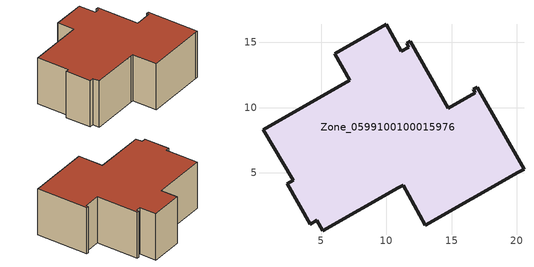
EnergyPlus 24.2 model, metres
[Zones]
Zone_0599100100015976
 floor ground (C_G): 16.83,11.14 16.67,11.41 16.97,11.57 20.55,5.28 20.12,5.06 12.97,1 11.29,4.03 10.9,3.85 5.13,0.58 4.66,1.37 4.15,1.07 2.39,4.17 2.85,4.43 0.55,8.32 7.2,12.09 6.03,14.15 9.97,16.38 11.14,14.32 11.7,14.64 11.55,14.93 11.84,15.08 14.75,9.95 z0
 wall outside (C_F): 16.67,11.41 16.83,11.14 14.75,9.95 11.84,15.08 11.55,14.93 11.7,14.64 11.14,14.32 9.97,16.38 6.03,14.15 7.2,12.09 0.55,8.32 2.85,4.43 2.39,4.17 4.15,1.07 4.66,1.37 5.13,0.58 10.9,3.85 11.29,4.03 12.97,1 20.12,5.06 20.55,5.28 16.97,11.57 16.67,11.41 z0:6.72
 roof outside (C_R): 14.75,9.95 11.84,15.08 11.55,14.93 11.7,14.64 11.14,14.32 9.97,16.38 6.03,14.15 7.2,12.09 0.55,8.32 2.85,4.43 2.39,4.17 4.15,1.07 4.66,1.37 5.13,0.58 10.9,3.85 11.29,4.03 12.97,1 20.12,5.06 20.55,5.28 16.97,11.57 16.67,11.41 16.83,11.14 z6.72
[BUILDING]
Pand.0599100100015976: North Axis=0; Terrain=City; Loads Convergence Tolerance Value=0.04; Temperature Convergence Tolerance Value=0.4; Solar Distribution=FullExterior; Maximum Number of Warmup Days=25; Minimum Number of Warmup Days=1
[Site:Location]
Rotterdam.The.Hague.AP_ZH_NLD Design_Conditions: Latitude=51.96; Longitude=4.45; Time Zone=1; Elevation=-4.5
[SITE:GROUNDTEMPERATURE:BUILDINGSURFACE]
18, 18, 18, 18, 18, 18, 18, 18, 18, 18, 18, 18
[MATERIAL] Thermal Absorptance=0.9; Solar Absorptance=0.7; Visible Absorptance=0.7
Name | Roughness | Thickness | Conductivity | Density | Specific Heat
G.D.2015-2018 | MediumSmooth | 0.15 | 0.0428571 | 540 | 1210
F.D.2015-2018 | Rough | 0.3 | 0.0666667 | 1920 | 840
R.D.2015-2018 | MediumRough | 0.2 | 0.0333333 | 1500 | 1000
[CONSTRUCTION]
C_G: G.D.2015-2018
C_F: F.D.2015-2018
C_R: R.D.2015-2018
[ZONE]
Zone_0599100100015976: Type=1; Multiplier=1; Ceiling Height=Autocalculate; Volume=Autocalculate; Floor Area=autocalculate; Part of Total Floor Area=Yes
[ZONEINFILTRATION:DESIGNFLOWRATE]
Infil_Zone_0599100100015976: Zone or ZoneList or Space or SpaceList=Zone_0599100100015976; Schedule=AlwaysOn; Design Flow Rate Calculation Method=Flow/Area; Flow Rate per Floor Area=0.0021; Constant Term Coefficient=1; Temperature Term Coefficient=0; Velocity Term Coefficient=0; Velocity Squared Term Coefficient=0
[HVACTEMPLATE:ZONE:IDEALLOADSAIRSYSTEM]
Zone_0599100100015976: Maximum Heating Supply Air Temperature=50; Minimum Cooling Supply Air Temperature=13; Maximum Heating Supply Air Humidity Ratio=0.0156; Minimum Cooling Supply Air Humidity Ratio=0.0077; Heating Limit=NoLimit; Cooling Limit=NoLimit; Dehumidification Control Type=ConstantSensibleHeatRatio; Cooling Sensible Heat Ratio=0.7; Dehumidification Setpoint=60; Humidification Control Type=None; Humidification Setpoint=30; Outdoor Air Method=None; Outdoor Air Flow Rate per Person=0.00944; Outdoor Air Flow Rate per Zone Floor Area=0; Outdoor Air Flow Rate per Zone=0; Demand Controlled Ventilation Type=None; Outdoor Air Economizer Type=NoEconomizer; Heat Recovery Type=None; Sensible Heat Recovery Effectiveness=0.7; Latent Heat Recovery Effectiveness=0.65
[ZONECONTROL:THERMOSTAT]
ThermostatControl_Zone_0599100100015976: Zone or ZoneList=Zone_0599100100015976; Control Type Schedule=DualSetpointControlType; Control 1=Thermostat_Zone_0599100100015976; Temperature Difference Between Cutout And Setpoint=0
[THERMOSTATSETPOINT:DUALSETPOINT]
Thermostat_Zone_0599100100015976: Heating Setpoint Temperature Schedule=HeatingSetpoint_Zone_0599100100015976; Cooling Setpoint Temperature Schedule=CoolingSetpoint_Zone_0599100100015976
[SCHEDULE:COMPACT]
HeatingSetpoint_Zone_0599100100015976: Through: 12/31, For: AllDays, Until: 24:00, 21
CoolingSetpoint_Zone_0599100100015976: Through: 12/31, For: AllDays, Until: 24:00, 24
DualSetpointControlType: Through: 12/31, For: AllDays, Until: 24:00, 4
AlwaysOn: Through: 12/31, For: AllDays, Until: 24:00, 1
